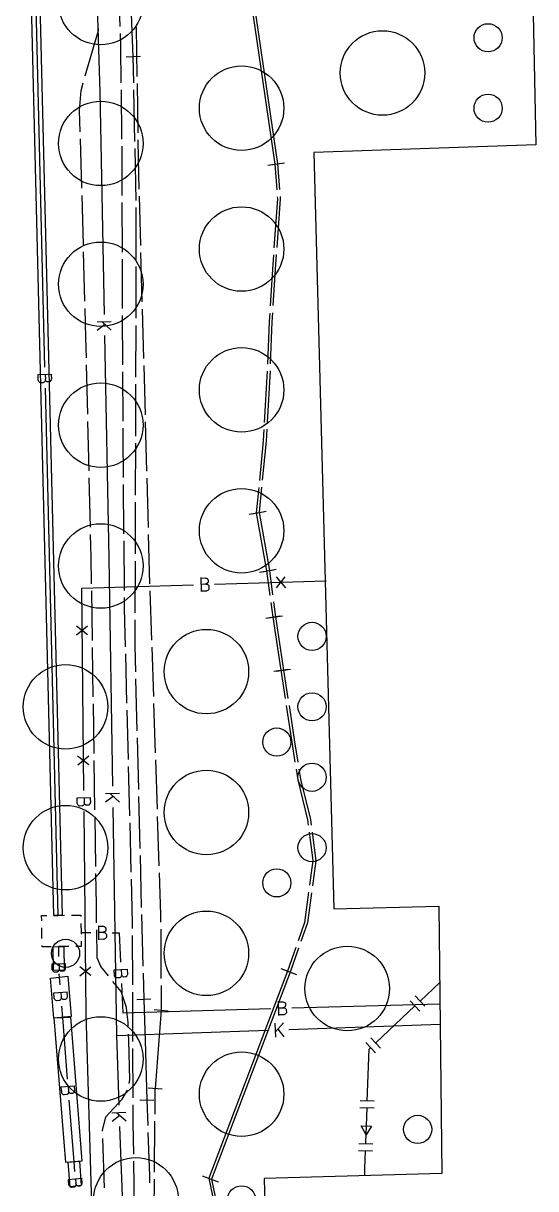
# Model space of a CAD drawing. Header units: metres. Extents: x 17721 to 17912, y 14015 to 15901.
# Drawn here: x 17808.7 to 17845.1, y 15401.1 to 15483.8 of the extents above; entities that cross this region are included whole.
import ezdxf

# ---------------------------------------------------------------- set-up
doc = ezdxf.new("R2010")
doc.units = ezdxf.units.M
for name, color, linetype in [('GC_GAS_AXIS', 2, 'Continuous'), ('GC_POWER_AXIS', 40, 'Continuous'), ('GC_RESULT_1F93603DB5', 3, 'Continuous'), ('GC_RESULT_5DD67F7FB9', 3, 'Continuous'), ('GC_SEWER_AXIS', 6, 'Continuous'), ('GC_SITE_BOUNDARY', 7, 'Continuous'), ('GC_TEST_GREEN_ZONE', 3, 'Continuous'), ('GC_WATER_AXIS', 5, 'Continuous')]:
    doc.layers.add(name, color=color, linetype=linetype)

msp = doc.modelspace()

# ---------------------------------------------------------------- linework, layer by layer
at = {"layer": 'GC_GAS_AXIS'}
for points in [[(17836.906, 15414.402), (17838.3, 15415.714)], [(17837.248, 15414.038), (17836.563, 15414.766)], [(17833.753, 15411.435), (17836.541, 15414.059)], [(17836.884, 15413.695), (17836.199, 15414.423)], [(17833.732, 15410.728), (17833.046, 15411.457)], [(17834.096, 15411.071), (17833.41, 15411.799)], [(17833.153, 15407.313), (17833.28, 15410.99), (17833.389, 15411.093)], [(17833.653, 15407.296), (17832.654, 15407.33)], [(17833.636, 15406.796), (17832.636, 15406.831)], [(17833.07, 15404.9), (17833.136, 15406.813)], [(17833.048, 15404.257), (17833.053, 15404.4), (17833.07, 15404.9)], [(17833.548, 15404.24), (17832.549, 15404.274)], [(17833.531, 15403.74), (17832.532, 15403.774)], [(17832.988, 15402.008), (17832.99, 15402.53), (17833.031, 15403.757)]]:
    msp.add_lwpolyline(points, dxfattribs=at)
msp.add_lwpolyline([(17833.07, 15404.9), (17832.714, 15405.542), (17833.448, 15405.529)], close=True, dxfattribs=at)
at = {"layer": 'GC_POWER_AXIS'}
for points in [[(17816.578, 15479.602), (17816.542, 15481.443), (17816.248, 15488.731), (17816.148, 15492.252)], [(17815.468, 15487.097), (17815.584, 15483.595)], [(17824.461, 15487.232), (17824.88, 15485.46), (17826.59, 15473.82), (17826.723, 15472.006)], [(17824.652, 15487.282), (17825.077, 15485.496), (17826.787, 15473.842), (17826.922, 15472.029)], [(17813.131, 15480.083), (17814.077, 15483.32), (17814.078, 15483.461)], [(17816.753, 15483.549), (17816.801, 15480.045)], [(17815.6, 15483.095), (17815.633, 15482.103), (17815.664, 15479.593)], [(17817.042, 15481.463), (17816.042, 15481.423)], [(17812.774, 15476.117), (17812.732, 15477.62), (17812.831, 15479.057), (17812.991, 15479.603)], [(17816.658, 15475.421), (17816.587, 15479.102)], [(17816.808, 15479.545), (17816.855, 15476.042)], [(17815.67, 15479.093), (17815.713, 15475.59)], [(17812.886, 15472.106), (17812.788, 15475.618)], [(17815.716, 15475.09), (17815.729, 15471.586)], [(17816.862, 15475.542), (17816.88, 15474.21), (17816.939, 15472.039)], [(17816.739, 15471.239), (17816.668, 15474.921)], [(17826.095, 15473.747), (17827.085, 15473.893)], [(17826.292, 15473.769), (17827.282, 15473.915)], [(17812.998, 15468.095), (17812.9, 15471.606)], [(17815.731, 15471.087), (17815.744, 15467.583)], [(17816.952, 15471.54), (17817.047, 15468.037)], [(17826.76, 15471.508), (17826.77, 15471.37), (17826.53, 15467.88)], [(17826.96, 15471.53), (17826.972, 15471.365), (17826.73, 15467.903)], [(17816.747, 15467.057), (17816.756, 15470.361), (17816.749, 15470.739)], [(17813.11, 15464.084), (17813.012, 15467.595)], [(17817.061, 15467.537), (17817.156, 15464.035)], [(17815.746, 15467.083), (17815.759, 15463.58)], [(17826.496, 15467.381), (17826.4, 15465.99), (17826.26, 15463.752)], [(17826.695, 15467.404), (17826.595, 15465.975), (17826.46, 15463.776)], [(17816.737, 15462.875), (17816.746, 15466.557)], [(17813.216, 15460.073), (17813.182, 15461.496), (17813.124, 15463.584)], [(17817.169, 15463.535), (17817.264, 15460.033)], [(17815.761, 15463.08), (17815.774, 15459.577)], [(17826.228, 15463.253), (17826.19, 15462.64), (17826.068, 15459.619)], [(17826.429, 15463.277), (17826.389, 15462.625), (17826.271, 15459.644)], [(17816.726, 15458.693), (17816.735, 15462.375)], [(17813.311, 15456.061), (17813.228, 15459.573)], [(17817.278, 15459.533), (17817.373, 15456.031)], [(17815.776, 15459.077), (17815.789, 15455.573)], [(17826.048, 15459.12), (17825.844, 15455.489)], [(17826.251, 15459.144), (17826.046, 15455.514)], [(17816.715, 15454.511), (17816.724, 15458.193)], [(17813.406, 15452.049), (17813.323, 15455.561)], [(17817.386, 15455.531), (17817.481, 15452.028)], [(17815.791, 15455.073), (17815.794, 15454.383), (17815.819, 15451.57)], [(17825.816, 15454.99), (17825.77, 15454.17), (17825.496, 15451.367)], [(17826.018, 15455.015), (17825.969, 15454.15), (17825.698, 15451.393)], [(17816.704, 15450.328), (17816.713, 15454.011)], [(17813.502, 15448.038), (17813.418, 15451.55)], [(17815.823, 15451.07), (17815.854, 15447.567)], [(17817.495, 15451.529), (17817.59, 15448.026)], [(17825.447, 15450.87), (17825.27, 15449.06), (17826, 15444.94), (17826.233, 15443.206)], [(17825.65, 15450.895), (17825.472, 15449.086), (17826.201, 15444.972), (17826.432, 15443.237)], [(17816.693, 15446.146), (17816.703, 15449.828)], [(17824.778, 15448.973), (17825.762, 15449.147)], [(17824.98, 15448.999), (17825.964, 15449.173)], [(17813.58, 15444.026), (17813.552, 15445.926), (17813.514, 15447.538)], [(17815.859, 15447.067), (17815.89, 15443.564)], [(17817.603, 15447.527), (17817.698, 15444.024)], [(17816.682, 15441.964), (17816.692, 15445.646)], [(17825.508, 15444.853), (17826.492, 15445.027)], [(17825.709, 15444.885), (17826.693, 15445.059)], [(17813.64, 15440.014), (17813.588, 15443.526)], [(17815.894, 15443.064), (17815.901, 15442.284), (17815.969, 15439.561)], [(17817.714, 15443.524), (17817.831, 15440.023)], [(17826.3, 15442.71), (17826.44, 15441.67), (17827.01, 15437.89), (17827.318, 15435.878)], [(17826.498, 15442.742), (17826.639, 15441.687), (17827.213, 15437.901), (17827.521, 15435.885)], [(17816.721, 15437.782), (17816.676, 15439.617), (17816.681, 15441.464)], [(17825.946, 15441.595), (17826.934, 15441.745)], [(17826.145, 15441.612), (17827.133, 15441.762)], [(17813.7, 15436.001), (17813.648, 15439.514)], [(17817.848, 15439.523), (17817.964, 15436.021)], [(17815.982, 15439.061), (17816.07, 15435.559)], [(17826.516, 15437.815), (17827.504, 15437.965)], [(17826.719, 15437.826), (17827.707, 15437.976)], [(17816.824, 15433.601), (17816.733, 15437.282)], [(17813.76, 15431.989), (17813.708, 15435.501)], [(17817.981, 15435.522), (17818.097, 15432.02)], [(17827.393, 15435.384), (17827.79, 15432.79), (17828.019, 15431.361)], [(17827.597, 15435.391), (17827.992, 15432.804), (17828.223, 15431.361)], [(17816.082, 15435.059), (17816.17, 15431.557)], [(17816.926, 15429.42), (17816.836, 15433.101)], [(17813.82, 15427.977), (17813.767, 15431.489)], [(17818.114, 15431.52), (17818.23, 15428.018)], [(17816.183, 15431.057), (17816.271, 15427.555)], [(17828.098, 15430.868), (17828.22, 15430.11), (17828.92, 15427.26), (17828.967, 15426.894)], [(17828.303, 15430.867), (17828.418, 15430.147), (17829.117, 15427.3), (17829.17, 15426.886)], [(17817.029, 15425.239), (17816.938, 15428.92)], [(17813.88, 15423.964), (17813.827, 15427.477)], [(17816.284, 15427.055), (17816.372, 15423.553)], [(17818.247, 15427.519), (17818.364, 15424.017)], [(17829.032, 15426.399), (17829.293, 15424.38), (17829.055, 15422.622)], [(17829.233, 15426.39), (17829.492, 15424.367), (17829.255, 15422.595)], [(17817.131, 15421.058), (17817.041, 15424.74)], [(17813.94, 15419.952), (17813.92, 15421.268), (17813.887, 15423.465)], [(17816.384, 15423.053), (17816.462, 15419.951), (17816.464, 15419.551)], [(17818.38, 15423.517), (17818.48, 15420.52), (17818.483, 15420.015)], [(17828.988, 15422.127), (17828.697, 15419.977), (17828.239, 15418.678)], [(17829.188, 15422.099), (17828.901, 15419.955), (17828.432, 15418.622)], [(17817.234, 15416.877), (17817.143, 15420.559)], [(17814.777, 15416.184), (17814.226, 15416.857), (17813.978, 15417.48), (17813.948, 15419.452)], [(17816.465, 15419.051), (17816.479, 15415.547)], [(17818.486, 15419.515), (17818.507, 15416.012)], [(17828.073, 15418.206), (17827.484, 15416.533), (17821.903, 15401.828), (17822.275, 15400)], [(17828.266, 15418.151), (17827.672, 15416.464), (17822.089, 15401.757), (17822.47, 15399.945)], [(17817.246, 15416.378), (17817.291, 15414.537), (17817.314, 15413.766), (17817.379, 15411.602), (17817.505, 15407.372), (17817.572, 15405.579)], [(17827.017, 15416.71), (17827.951, 15416.356)], [(17827.205, 15416.641), (17828.139, 15416.287)], [(17816.185, 15412.561), (17816.174, 15412.918), (17816.087, 15413.656), (17816.052, 15413.95), (17815.686, 15415.072), (17815.093, 15415.797)], [(17818.51, 15415.512), (17818.52, 15413.76), (17818.358, 15411.61), (17818.1, 15408.2)], [(17816.481, 15415.047), (17816.486, 15413.692), (17816.494, 15411.595), (17816.494, 15411.544)], [(17816.791, 15414.522), (17817.791, 15414.552)], [(17818.021, 15413.798), (17819.019, 15413.722)], [(17816.257, 15408.554), (17816.303, 15408.804), (17816.216, 15411.593), (17816.201, 15412.061)], [(17816.496, 15411.044), (17816.509, 15407.541)], [(17814.355, 15405.158), (17814.353, 15405.225), (17814.58, 15406.182), (17815.756, 15407.433), (17816.135, 15408.075)], [(17817.601, 15408.238), (17818.599, 15408.162)], [(17818.085, 15406.385), (17818.1, 15408.2)], [(17817.005, 15407.357), (17818.005, 15407.387)], [(17816.511, 15407.041), (17816.516, 15405.74), (17816.55, 15403.538)], [(17818.05, 15402.255), (17818.08, 15405.885)], [(17814.495, 15401.148), (17814.373, 15404.658)], [(17817.713, 15401.493), (17817.705, 15402.022), (17817.591, 15405.079)], [(17816.557, 15403.038), (17816.61, 15399.579), (17816.611, 15399.535)], [(17818.015, 15398.125), (17818.027, 15399.601), (17818.045, 15401.755)], [(17821.436, 15402.005), (17822.37, 15401.651)], [(17821.622, 15401.934), (17822.556, 15401.58)]]:
    msp.add_lwpolyline(points, dxfattribs=at)
at = {"layer": 'GC_RESULT_1F93603DB5', "true_color": 0x2c7553}
for centre in [(17814.232, 15485.294), (17834.232, 15480.294), (17824.232, 15477.794), (17814.232, 15475.294), (17824.232, 15467.794), (17814.232, 15465.294), (17824.232, 15457.794), (17814.232, 15455.294), (17824.232, 15447.794), (17814.232, 15445.294), (17821.732, 15437.794), (17811.732, 15435.294), (17821.732, 15427.794), (17811.732, 15425.294), (17821.732, 15417.794), (17831.732, 15415.294), (17814.232, 15410.294), (17824.232, 15407.794), (17816.732, 15400.294)]:
    msp.add_circle(centre, 3, dxfattribs=at)
at = {"layer": 'GC_RESULT_5DD67F7FB9', "true_color": 0x9b704a}
for centre in [(17841.732, 15482.794), (17841.732, 15477.794), (17829.232, 15440.294), (17829.232, 15435.294), (17826.732, 15432.794), (17829.232, 15430.294), (17829.232, 15425.294), (17826.732, 15422.794), (17811.732, 15417.794), (17836.732, 15405.294), (17824.232, 15400.294)]:
    msp.add_circle(centre, 1, dxfattribs=at)
at = {"layer": 'GC_SEWER_AXIS'}
for points in [[(17813.754, 15491.794), (17814.16, 15478.96), (17814.466, 15463.15)], [(17814.96, 15462.631), (17813.969, 15462.612)], [(17814.322, 15462.619), (17814.971, 15462.03)], [(17814.528, 15462.432), (17813.981, 15462.012)], [(17814.494, 15461.65), (17814.8, 15445.84)], [(17814.8, 15445.84), (17815.06, 15429.65)], [(17815.552, 15429.129), (17814.562, 15429.113)], [(17815.12, 15428.932), (17814.572, 15428.514)], [(17814.915, 15429.119), (17815.562, 15428.529)], [(17815.084, 15428.15), (17815.344, 15411.96)], [(17815.344, 15411.96), (17826.089, 15412.335)], [(17826.6, 15412.837), (17826.635, 15411.847)], [(17826.622, 15412.2), (17827.2, 15412.858)], [(17826.805, 15412.408), (17827.234, 15411.868)], [(17827.588, 15412.387), (17838.333, 15412.762)], [(17815.344, 15411.96), (17815.517, 15407.003)], [(17816.019, 15406.492), (17815.029, 15406.457)], [(17815.382, 15406.47), (17816.04, 15405.892)], [(17815.59, 15406.286), (17815.05, 15405.858)], [(17815.569, 15405.504), (17815.742, 15400.547)]]:
    msp.add_lwpolyline(points, dxfattribs=at)
at = {"layer": 'GC_SITE_BOUNDARY'}
msp.add_lwpolyline([(17844.337, 15513.496), (17845.112, 15475.193), (17829.358, 15474.648), (17830.786, 15420.944), (17838.239, 15421.142), (17838.451, 15402.159), (17825.827, 15401.81), (17827.709, 15328.919), (17840.286, 15329.21), (17841.06, 15298.551), (17828.408, 15298.272), (17830.33, 15225.154)], dxfattribs=at)
at = {"layer": 'GC_TEST_GREEN_ZONE'}
msp.add_lwpolyline([(17844.337, 15513.496), (17845.112, 15475.193), (17829.358, 15474.648), (17830.786, 15420.944), (17838.239, 15421.142), (17838.451, 15402.159), (17825.827, 15401.81), (17827.709, 15328.919), (17840.286, 15329.21), (17841.06, 15298.551), (17828.408, 15298.272), (17830.33, 15225.154)], dxfattribs=at)
at = {"layer": 'GC_WATER_AXIS'}
for points in [[(17809.032, 15496.822), (17809.627, 15496.835), (17811.487, 15420.493), (17810.892, 15420.479)], [(17810.846, 15418.259), (17811.599, 15418.277), (17811.634, 15416.601), (17810.88, 15416.583)], [(17810.668, 15416.039), (17811.895, 15416.163), (17812.121, 15413.301), (17810.892, 15413.191)], [(17810.931, 15413.223), (17812.082, 15413.269), (17812.877, 15403.042), (17811.75, 15402.954)], [(17811.915, 15402.96), (17812.712, 15403.036), (17812.849, 15401.3), (17812.053, 15401.224)]]:
    msp.add_lwpolyline(points, close=True, dxfattribs=at)
for points in [[(17809.329, 15496.828), (17810.241, 15459.407)], [(17810.752, 15458.877), (17809.754, 15458.853)], [(17810.296, 15458.545), (17810.293, 15458.506), (17810.29, 15458.472), (17810.276, 15458.424), (17810.26, 15458.393), (17810.242, 15458.365), (17810.211, 15458.334), (17810.176, 15458.313), (17810.144, 15458.303), (17809.954, 15458.298), (17809.935, 15458.301), (17809.909, 15458.312), (17809.879, 15458.332), (17809.85, 15458.363), (17809.83, 15458.39), (17809.809, 15458.436), (17809.799, 15458.464), (17809.796, 15458.492), (17809.787, 15458.854)], [(17810.288, 15458.866), (17810.296, 15458.545)], [(17810.715, 15458.876), (17810.723, 15458.558), (17810.718, 15458.528), (17810.701, 15458.477), (17810.674, 15458.43), (17810.659, 15458.411), (17810.641, 15458.393), (17810.617, 15458.378), (17810.588, 15458.364), (17810.573, 15458.36), (17810.457, 15458.357), (17810.434, 15458.362), (17810.404, 15458.374), (17810.383, 15458.389), (17810.362, 15458.405), (17810.341, 15458.433), (17810.322, 15458.468), (17810.308, 15458.499), (17810.296, 15458.545)], [(17810.278, 15457.907), (17811.19, 15420.486)], [(17821.331, 15444.469), (17821.362, 15443.472)], [(17821.333, 15444.433), (17821.651, 15444.442), (17821.681, 15444.438), (17821.732, 15444.421), (17821.78, 15444.394), (17821.799, 15444.38), (17821.816, 15444.362), (17821.832, 15444.338), (17821.846, 15444.308), (17821.85, 15444.294), (17821.854, 15444.178), (17821.849, 15444.155), (17821.837, 15444.125), (17821.822, 15444.104), (17821.806, 15444.083), (17821.779, 15444.062), (17821.744, 15444.042), (17821.713, 15444.028), (17821.667, 15444.015)], [(17826.693, 15444.512), (17827.345, 15443.752)], [(17827.292, 15444.532), (17826.695, 15443.73)], [(17813.023, 15429.357), (17812.88, 15443.71), (17820.805, 15443.955)], [(17821.346, 15444.005), (17821.667, 15444.015)], [(17821.667, 15444.015), (17821.706, 15444.013), (17821.739, 15444.01), (17821.788, 15443.996), (17821.819, 15443.981), (17821.847, 15443.963), (17821.878, 15443.932), (17821.9, 15443.897), (17821.91, 15443.866), (17821.916, 15443.675), (17821.913, 15443.657), (17821.902, 15443.63), (17821.883, 15443.6), (17821.852, 15443.571), (17821.825, 15443.551), (17821.779, 15443.529), (17821.751, 15443.519), (17821.723, 15443.516), (17821.361, 15443.505)], [(17822.305, 15444.002), (17830.23, 15444.247)], [(17813.289, 15440.415), (17812.5, 15441.029)], [(17813.281, 15441.015), (17812.508, 15440.379)], [(17813.38, 15431.18), (17812.591, 15431.794)], [(17813.373, 15431.78), (17812.6, 15431.144)], [(17813.525, 15428.821), (17812.528, 15428.811)], [(17813.064, 15428.495), (17813.061, 15428.456), (17813.058, 15428.422), (17813.043, 15428.374), (17813.027, 15428.344), (17813.008, 15428.316), (17812.977, 15428.285), (17812.942, 15428.265), (17812.91, 15428.255), (17812.719, 15428.253), (17812.701, 15428.257), (17812.674, 15428.267), (17812.644, 15428.288), (17812.616, 15428.319), (17812.597, 15428.347), (17812.576, 15428.393), (17812.567, 15428.421), (17812.564, 15428.449), (17812.56, 15428.811)], [(17813.061, 15428.816), (17813.064, 15428.495)], [(17813.489, 15428.82), (17813.492, 15428.501), (17813.487, 15428.472), (17813.468, 15428.421), (17813.441, 15428.374), (17813.426, 15428.355), (17813.408, 15428.338), (17813.383, 15428.323), (17813.354, 15428.31), (17813.339, 15428.306), (17813.223, 15428.305), (17813.201, 15428.31), (17813.171, 15428.323), (17813.15, 15428.338), (17813.129, 15428.354), (17813.108, 15428.382), (17813.089, 15428.417), (17813.076, 15428.449), (17813.064, 15428.495)], [(17813.037, 15427.858), (17813.18, 15413.505), (17814.358, 15373.696)], [(17810.038, 15420.095), (17810.033, 15420.47), (17810.408, 15420.475)], [(17810.908, 15420.482), (17811.19, 15420.486), (17811.659, 15420.492)], [(17812.159, 15420.499), (17812.816, 15420.508), (17812.817, 15420.415)], [(17810.055, 15418.845), (17810.045, 15419.595)], [(17812.824, 15419.915), (17812.833, 15419.278)], [(17814.082, 15419.757), (17814.067, 15418.76)], [(17814.081, 15419.721), (17814.4, 15419.716), (17814.43, 15419.71), (17814.48, 15419.69), (17814.526, 15419.662), (17814.545, 15419.647), (17814.561, 15419.628), (17814.576, 15419.603), (17814.588, 15419.573), (17814.592, 15419.558), (17814.59, 15419.442), (17814.584, 15419.42), (17814.571, 15419.39), (17814.556, 15419.37), (17814.538, 15419.35), (17814.51, 15419.33), (17814.474, 15419.311), (17814.442, 15419.299), (17814.396, 15419.288)], [(17812.833, 15419.278), (17813.533, 15419.268)], [(17812.833, 15419.278), (17812.834, 15419.165)], [(17814.396, 15419.288), (17814.435, 15419.284), (17814.468, 15419.28), (17814.517, 15419.264), (17814.546, 15419.247), (17814.574, 15419.228), (17814.603, 15419.196), (17814.623, 15419.16), (17814.632, 15419.128), (17814.629, 15418.938), (17814.625, 15418.919), (17814.614, 15418.893), (17814.593, 15418.863), (17814.561, 15418.836), (17814.532, 15418.818), (17814.485, 15418.798), (17814.457, 15418.789), (17814.43, 15418.787), (17814.067, 15418.792)], [(17814.075, 15419.293), (17814.396, 15419.288)], [(17815.033, 15419.246), (17815.545, 15419.238), (17815.634, 15417.157)], [(17810.721, 15418.261), (17810.063, 15418.253), (17810.062, 15418.345)], [(17811.222, 15418.268), (17811.221, 15418.268)], [(17811.971, 15418.278), (17811.222, 15418.268)], [(17811.222, 15418.268), (17811.237, 15417.568)], [(17812.841, 15418.665), (17812.846, 15418.29), (17812.471, 15418.285)], [(17811.745, 15417.037), (17810.748, 15417.016)], [(17811.288, 15416.706), (17811.285, 15416.667), (17811.282, 15416.634), (17811.268, 15416.585), (17811.252, 15416.555), (17811.234, 15416.526), (17811.203, 15416.496), (17811.168, 15416.475), (17811.136, 15416.465), (17810.946, 15416.461), (17810.927, 15416.464), (17810.9, 15416.475), (17810.87, 15416.495), (17810.841, 15416.526), (17810.822, 15416.553), (17810.801, 15416.6), (17810.791, 15416.627), (17810.788, 15416.655), (17810.781, 15417.017)], [(17811.262, 15416.348), (17811.325, 15415.545)], [(17811.281, 15417.027), (17811.288, 15416.706)], [(17811.709, 15417.036), (17811.715, 15416.717), (17811.71, 15416.687), (17811.693, 15416.637), (17811.666, 15416.589), (17811.651, 15416.57), (17811.633, 15416.553), (17811.609, 15416.538), (17811.579, 15416.524), (17811.564, 15416.52), (17811.449, 15416.518), (17811.426, 15416.523), (17811.396, 15416.535), (17811.375, 15416.55), (17811.354, 15416.566), (17811.333, 15416.594), (17811.314, 15416.629), (17811.3, 15416.66), (17811.288, 15416.706)], [(17813.529, 15416.21), (17812.74, 15416.824)], [(17813.521, 15416.81), (17812.748, 15416.174)], [(17816.154, 15416.637), (17815.157, 15416.595)], [(17815.704, 15416.296), (17815.702, 15416.258), (17815.7, 15416.224), (17815.687, 15416.175), (17815.671, 15416.144), (17815.654, 15416.116), (17815.623, 15416.084), (17815.589, 15416.062), (17815.558, 15416.052), (17815.367, 15416.043), (17815.348, 15416.046), (17815.322, 15416.056), (17815.291, 15416.076), (17815.262, 15416.106), (17815.242, 15416.133), (17815.219, 15416.179), (17815.209, 15416.207), (17815.205, 15416.234), (17815.19, 15416.596)], [(17815.69, 15416.617), (17815.704, 15416.296)], [(17816.117, 15416.636), (17816.131, 15416.317), (17816.127, 15416.287), (17816.11, 15416.236), (17816.084, 15416.188), (17816.07, 15416.169), (17816.052, 15416.151), (17816.029, 15416.135), (17815.999, 15416.121), (17815.985, 15416.117), (17815.869, 15416.112), (17815.846, 15416.116), (17815.816, 15416.128), (17815.795, 15416.142), (17815.773, 15416.158), (17815.752, 15416.185), (17815.732, 15416.22), (17815.717, 15416.251), (17815.704, 15416.296)], [(17815.698, 15415.659), (17815.787, 15413.578), (17826.302, 15413.874)], [(17811.864, 15415.044), (17810.869, 15414.965)], [(17811.426, 15414.687), (17811.426, 15414.648), (17811.424, 15414.614), (17811.413, 15414.565), (17811.399, 15414.534), (17811.383, 15414.504), (17811.353, 15414.472), (17811.319, 15414.449), (17811.289, 15414.437), (17811.099, 15414.422), (17811.08, 15414.424), (17811.053, 15414.433), (17811.021, 15414.451), (17810.991, 15414.481), (17810.97, 15414.507), (17810.946, 15414.552), (17810.935, 15414.579), (17810.93, 15414.607), (17810.902, 15414.968)], [(17811.401, 15415.007), (17811.426, 15414.687)], [(17811.827, 15415.041), (17811.852, 15414.723), (17811.849, 15414.693), (17811.834, 15414.641), (17811.81, 15414.592), (17811.797, 15414.572), (17811.779, 15414.554), (17811.756, 15414.537), (17811.728, 15414.522), (17811.713, 15414.517), (17811.598, 15414.508), (17811.575, 15414.512), (17811.544, 15414.523), (17811.522, 15414.536), (17811.501, 15414.551), (17811.478, 15414.577), (17811.457, 15414.611), (17811.441, 15414.642), (17811.426, 15414.687)], [(17811.443, 15414.049), (17811.506, 15413.246)], [(17826.83, 15414.387), (17826.858, 15413.39)], [(17826.831, 15414.35), (17827.149, 15414.359), (17827.179, 15414.354), (17827.23, 15414.337), (17827.278, 15414.31), (17827.297, 15414.296), (17827.314, 15414.278), (17827.33, 15414.254), (17827.344, 15414.225), (17827.348, 15414.21), (17827.351, 15414.094), (17827.346, 15414.071), (17827.334, 15414.041), (17827.32, 15414.02), (17827.303, 15413.999), (17827.276, 15413.978), (17827.241, 15413.958), (17827.21, 15413.944), (17827.164, 15413.932)], [(17826.843, 15413.923), (17827.164, 15413.932)], [(17827.164, 15413.932), (17827.203, 15413.929), (17827.236, 15413.926), (17827.285, 15413.913), (17827.316, 15413.897), (17827.344, 15413.879), (17827.375, 15413.848), (17827.396, 15413.813), (17827.407, 15413.782), (17827.412, 15413.591), (17827.409, 15413.573), (17827.398, 15413.546), (17827.379, 15413.516), (17827.348, 15413.487), (17827.32, 15413.467), (17827.274, 15413.446), (17827.246, 15413.435), (17827.219, 15413.432), (17826.857, 15413.422)], [(17827.801, 15413.917), (17838.317, 15414.213)], [(17811.506, 15413.246), (17811.851, 15408.87)], [(17812.39, 15408.369), (17811.395, 15408.29)], [(17811.952, 15408.012), (17811.951, 15407.973), (17811.95, 15407.939), (17811.939, 15407.89), (17811.925, 15407.859), (17811.908, 15407.829), (17811.879, 15407.797), (17811.845, 15407.774), (17811.814, 15407.762), (17811.625, 15407.747), (17811.606, 15407.749), (17811.579, 15407.758), (17811.547, 15407.776), (17811.517, 15407.806), (17811.496, 15407.832), (17811.472, 15407.877), (17811.46, 15407.904), (17811.456, 15407.932), (17811.428, 15408.293)], [(17811.927, 15408.332), (17811.952, 15408.012)], [(17812.353, 15408.366), (17812.378, 15408.048), (17812.375, 15408.018), (17812.36, 15407.966), (17812.336, 15407.917), (17812.323, 15407.897), (17812.305, 15407.879), (17812.282, 15407.862), (17812.253, 15407.847), (17812.239, 15407.842), (17812.123, 15407.833), (17812.101, 15407.837), (17812.07, 15407.848), (17812.048, 15407.861), (17812.026, 15407.876), (17812.004, 15407.902), (17811.982, 15407.936), (17811.967, 15407.967), (17811.952, 15408.012)], [(17811.969, 15407.374), (17812.314, 15402.998)], [(17812.314, 15402.998), (17812.369, 15402.3)], [(17812.907, 15401.799), (17811.913, 15401.721)], [(17812.47, 15401.442), (17812.469, 15401.404), (17812.468, 15401.37), (17812.457, 15401.32), (17812.443, 15401.289), (17812.426, 15401.26), (17812.397, 15401.227), (17812.363, 15401.204), (17812.332, 15401.192), (17812.143, 15401.177), (17812.124, 15401.18), (17812.097, 15401.189), (17812.065, 15401.207), (17812.035, 15401.236), (17812.014, 15401.263), (17811.99, 15401.308), (17811.978, 15401.335), (17811.974, 15401.362), (17811.945, 15401.723)], [(17812.445, 15401.763), (17812.47, 15401.442)], [(17812.871, 15401.796), (17812.896, 15401.478), (17812.893, 15401.448), (17812.878, 15401.397), (17812.854, 15401.348), (17812.84, 15401.328), (17812.823, 15401.31), (17812.8, 15401.293), (17812.771, 15401.278), (17812.757, 15401.273), (17812.641, 15401.264), (17812.619, 15401.267), (17812.588, 15401.278), (17812.566, 15401.291), (17812.544, 15401.306), (17812.522, 15401.333), (17812.5, 15401.367), (17812.485, 15401.397), (17812.47, 15401.442)]]:
    msp.add_lwpolyline(points, dxfattribs=at)

doc.saveas('drawing.dxf')
